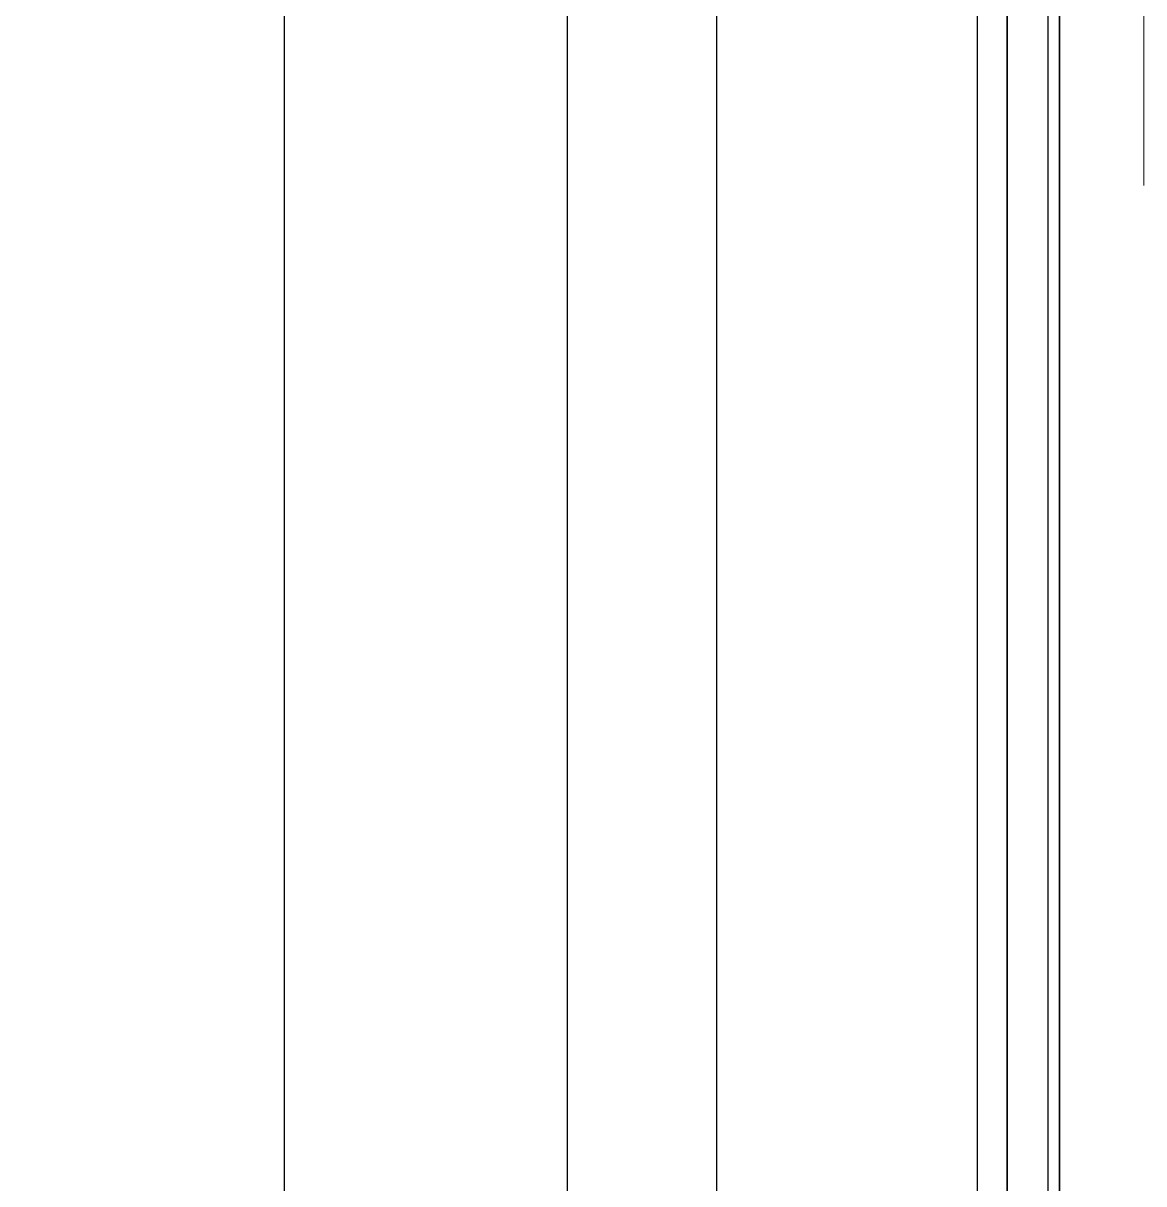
# Model space of a CAD drawing. Header units: millimetres. Extents: x 37984 to 70752, y 14140 to 37584.
# Drawn here: x 39027.7 to 39102.8, y 16528.4 to 16606.3 of the extents above; entities that cross this region are included whole.
import ezdxf

# ---------------------------------------------------------------- set-up
doc = ezdxf.new("R2010")
doc.units = ezdxf.units.MM
doc.set_wipeout_variables(frame=1)
doc.layers.add('! NO PLOT !', color=7, linetype='Continuous', true_color=0xff75dd, plot=False)
doc.layers.add('000-PI-Oprema', color=30, linetype='Continuous', lineweight=5)
doc.layers.add('000-PI-ORMAR', color=2, linetype='Continuous')

# ---------------------------------------------------------------- blocks, each defined once
blk = doc.blocks.new('poveznica montaznih ploca 2100mm')
at = {"layer": '! NO PLOT !'}
for p, q in [((59472.536, 55742.166), (59472.536, 53847.739)), ((59477.536, 55740.766), (59477.536, 53837.739))]:
    blk.add_line(p, q, dxfattribs=at)
blk = doc.blocks.new('C10F3TM')
at = {"layer": '000-PI-Oprema'}
blk.add_arc((4788027.201, 9719.997), 4743294.276, 180.011977908, 180.012436275, dxfattribs=at)
blk = doc.blocks.new('800mm bez ploce')
at = {"layer": '000-PI-ORMAR'}
for p, q in [((47129.522, 47274.566), (47129.522, 45290.066)), ((47126.01, 47254.066), (47126.01, 45303.066)), ((47128.729, 47254.066), (47128.729, 45303.066))]:
    blk.add_line(p, q, dxfattribs=at)

msp = doc.modelspace()

# ---------------------------------------------------------------- linework, layer by layer
at = {"layer": '000-PI-ORMAR'}
for p, q in [((39096.39, 16740.904), (39096.39, 14789.904)), ((39096.39, 16740.904), (39096.39, 14789.904)), ((39097.172, 14789.904), (39097.172, 16740.766))]:
    msp.add_line(p, q, dxfattribs=at)

# ---------------------------------------------------------------- block references
at = {"layer": '! NO PLOT !'}
msp.add_blockref('poveznica montaznih ploca 2100mm', (-20426.128, -39031.862), dxfattribs=at)

# ---------------------------------------------------------------- next in the draw order: block references
at = {"layer": '000-PI-Oprema'}
msp.add_blockref('C10F3TM', (-5630.2, 7904.981), dxfattribs=at)

# ---------------------------------------------------------------- next in the draw order: wipeouts: each hides what was drawn before it
msp.add_wipeout([(38703.172, 16761.473), (39093.66, 16761.473), (39093.172, 14778.973), (38703.16, 14776.973)]).dxf.layer = '000-PI-ORMAR'

# ---------------------------------------------------------------- next in the draw order: linework, layer by layer
at = {"layer": '! NO PLOT !'}
for p, q in [((39093.66, 16761.473), (39093.66, 14776.973)), ((39093.66, 14776.973), (39093.66, 16761.473)), ((39074.16, 16749.973), (39074.16, 14788.473)), ((39093.672, 14789.973), (39093.672, 16740.835)), ((39064.16, 16734.973), (39064.16, 14803.473)), ((39045.16, 16689.223), (39045.16, 14849.223))]:
    msp.add_line(p, q, dxfattribs=at)
at = {"layer": '000-PI-ORMAR'}
for p, q in [((39093.66, 16761.473), (39093.66, 14776.973)), ((39091.66, 16759.473), (39091.66, 14778.973)), ((39093.672, 16740.904), (39093.672, 14789.904)), ((39093.672, 16740.904), (39093.672, 14789.904))]:
    msp.add_line(p, q, dxfattribs=at)

# ---------------------------------------------------------------- next in the draw order: block references
at = {"layer": '000-PI-Oprema', "ltscale": 0.25}
msp.add_blockref('800mm bez ploce', (-8032.339, -30513.162), dxfattribs=at)

doc.saveas('drawing.dxf')
